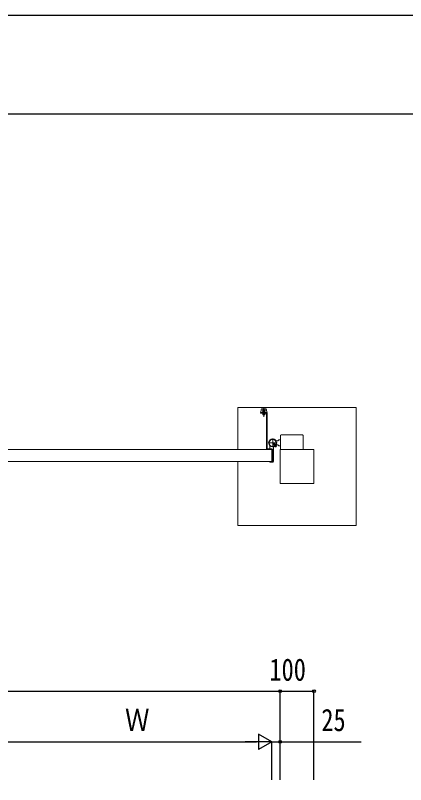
# Model space of a CAD drawing. Units: millimetres, scale not verified. Extents: x -6308 to 6308, y -4455 to 4455.
# Drawn here: x 2572 to 3726, y 2178 to 4455 of the extents above; entities that cross this region are included whole.
import ezdxf
from ezdxf.enums import TextEntityAlignment as Align

# ---------------------------------------------------------------- set-up
doc = ezdxf.new("R2010")
doc.units = ezdxf.units.MM
doc.header["$LTSCALE"] = 20
doc.layers.add('0-3_YKK_A1', color=4, linetype='Continuous', lineweight=18)
doc.layers.add('0-4_YKK_D', color=6, linetype='Continuous')
doc.layers.add('0-5_YKK_ZWAK', color=7, linetype='Continuous')
doc.styles.add('ＭＳ ゴシック', font='')
doc.styles.get('ＭＳ ゴシック').set_extended_font_data('MS Gothic')

msp = doc.modelspace()

# ---------------------------------------------------------------- linework, layer by layer
at = {"layer": '0-3_YKK_A1'}
for p, q in [((3296.53, 3279.5), (3296.53, 3277.5)), ((3314.53, 3279.5), (3296.53, 3279.5)), ((3298.79, 3288.77), (3297.53, 3279.5)), ((3297.53, 3279.5), (3315.53, 3279.5)), ((3312.28, 3290.5), (3300.78, 3290.5)), ((3301.53, 3283.5), (3301.53, 3283)), ((3311.53, 3283.5), (3301.53, 3283.5)), ((3304.53, 3283), (3301.53, 3283)), ((3303.03, 3290.5), (3303.03, 3283.5)), ((3304.53, 3283.5), (3304.53, 3279.5)), ((3305.19, 3273.5), (3305.19, 3283.5)), ((3306.53, 3291.83), (3306.53, 3266.72)), ((3307.87, 3273.5), (3307.87, 3283.5)), ((3308.53, 3283.5), (3308.53, 3279.5)), ((3310.03, 3290.5), (3310.03, 3283.5)), ((3314.27, 3288.77), (3315.53, 3279.5)), ((3314.53, 3277.5), (3296.53, 3277.5)), ((3303.03, 3277.5), (3303.03, 3274.3)), ((3306.53, 3277.5), (3303.03, 3277.5)), ((3306.53, 3277.2), (3306.53, 3274.6)), ((3314.53, 3277.5), (3314.53, 3171.5)), ((3316.53, 3277.5), (3316.53, 3171.5)), ((3355.53, 3169.5), (3355.53, 3211)), ((3420.53, 3213), (3357.53, 3213)), ((3422.53, 3211), (3422.53, 3169.5)), ((3319.53, 3189.5), (3345.53, 3189.5)), ((3332.53, 3176.5), (3332.53, 3202.5)), ((3348.03, 3195.5), (3342.34, 3195.5)), ((3348.03, 3195.5), (3350.53, 3198)), ((3355.53, 3198), (3350.53, 3198)), ((3329.53, 3171.5), (3316.53, 3171.5)), ((3329.53, 3169.5), (3316.53, 3169.5)), ((3324.53, 3170.3), (3324.53, 3179.34)), ((3329.23, 3169.8), (3325.03, 3169.8)), ((3329.53, 3169.5), (3329.53, 3134.5)), ((3329.53, 3134.5), (3329.53, 3169.5)), ((3331.53, 3134.5), (3331.53, 3169.5)), ((3344.08, 3177.95), (3334.02, 3188.01)), ((3334.53, 3174.56), (3334.53, 3134)), ((3337.83, 3187.03), (3335, 3184.2)), ((3335, 3184.2), (3338.42, 3180.79)), ((3335.47, 3184.66), (3338.95, 3181.18)), ((3337.37, 3186.56), (3340.85, 3183.08)), ((3341.24, 3183.61), (3337.83, 3187.03)), ((3338.95, 3181.18), (3339.71, 3180.42)), ((3340.85, 3183.08), (3341.61, 3182.32)), ((3348.03, 3183.5), (3343.33, 3183.5)), ((3348.03, 3183.5), (3350.53, 3181)), ((3355.53, 3181), (3350.53, 3181)), ((3229.53, 2944.5), (3229.53, 3134.5)), ((3324.53, 3133.7), (3324.53, 3133)), ((3329.23, 3134.2), (3325.03, 3134.2)), ((3332.53, 3132), (3325.53, 3132)), ((3331.53, 3136.5), (3329.53, 3136.5)), ((3329.53, 3134.5), (3331.53, 3134.5))]:
    msp.add_line(p, q, dxfattribs=at)
for points in [[(3229.53, 2944.5), (3579.53, 2944.5), (3579.53, 3294.5)], [(3229.53, 3169.5), (3229.53, 3294.5), (3579.53, 3294.5)], [(3304.53, 3283.5), (3303.03, 3283.5), (3303.41, 3284.91)], [(3304.43, 3285.85), (3305.38, 3283.9), (3306.53, 3283.29)], [(3308.63, 3285.85), (3307.68, 3283.9), (3306.53, 3283.29)], [(3308.53, 3283.5), (3310.03, 3283.5), (3309.65, 3284.91)], [(3311.53, 3283.5), (3311.53, 3283), (3308.53, 3283)], [(3303.03, 3274.3), (3310.03, 3274.3), (3310.03, 3277.5), (3306.53, 3277.5)], [(2529.53, 3169.5), (2529.53, 3134.5), (3329.53, 3134.5)], [(2529.53, 3169.5), (3329.53, 3169.5), (3329.53, 3134.5)], [(3339.25, 3179.95), (3338.19, 3178.89), (3339.45, 3178.17)], [(3338.42, 3180.79), (3339.25, 3179.95), (3342.08, 3182.78), (3341.24, 3183.61)], [(3340.84, 3178.22), (3340.13, 3180.27), (3340.51, 3181.52)], [(3343.81, 3181.19), (3341.76, 3181.9), (3340.51, 3181.52)], [(3342.08, 3182.78), (3343.14, 3183.84), (3343.86, 3182.58)]]:
    msp.add_lwpolyline(points, dxfattribs=at)
for points in [[(3304.53, 3273.5), (3308.53, 3273.5), (3308.53, 3283.5), (3304.53, 3283.5)], [(3454.53, 3069.5), (3354.53, 3069.5), (3354.53, 3169.5), (3454.53, 3169.5)]]:
    msp.add_lwpolyline(points, close=True, dxfattribs=at)
for radius in [11.5, 10.35]:
    msp.add_circle((3332.53, 3189.5), radius, dxfattribs=at)
for centre, radius, start, end in [((3300.78, 3288.5), 2, 90, 172.23483), ((3304.66, 3284.57), 1.3, 104.0353, 165), ((3306.53, 3277.1), 9, 75.9647, 104.0353), ((3308.4, 3284.57), 1.3, 15, 75.9647), ((3312.28, 3288.5), 2, 7.76517, 90), ((3314.53, 3277.5), 2, 0, 90), ((3304.78, 3272.3), 5.2, 70.34714, 109.65286), ((3304.78, 3279.5), 5.2, 250.34714, 289.65286), ((3303.07, 3273.8), 0.5, 8.21321, 90), ((3306.53, 3274.3), 3, 188.21321, 351.78679), ((3308.28, 3272.3), 5.2, 70.34714, 109.65286), ((3308.28, 3279.5), 5.2, 250.34714, 289.65286), ((3309.99, 3273.8), 0.5, 90, 171.78679), ((3357.53, 3211), 2, 90, 180), ((3420.53, 3211), 2, 0, 90), ((3332.53, 3189.5), 11.5, 295.10278, 218.01228), ((3316.53, 3171.5), 2, 180, 270), ((3319.53, 3179.34), 5, 0, 38.01228), ((3325.03, 3170.3), 0.5, 180, 270), ((3329.23, 3169.5), 0.3, 0, 90), ((3329.53, 3169.5), 2, 0, 90), ((3339.53, 3174.56), 5, 115.10278, 179.99998), ((3340.1, 3179.29), 1.3, 240, 300.9647), ((3336.14, 3185.89), 9, 300.9647, 329.0353), ((3342.74, 3181.93), 1.3, 329.0353, 30), ((3325.03, 3133.7), 0.5, 90, 180), ((3325.53, 3133), 1, 180, 270), ((3329.23, 3134.5), 0.3, 270, 0), ((3332.53, 3134), 2, 270, 0)]:
    msp.add_arc(centre, radius, start, end, dxfattribs=at)
at = {"layer": '0-4_YKK_D'}
for p, q in [((70.53, 2454.5), (3354.53, 2454.5)), ((3354.53, 2191.62), (3354.53, 2455.5)), ((3354.53, 2191.62), (3354.53, 2455.5)), ((3354.53, 2454.5), (3454.53, 2454.5)), ((3454.53, 2191.62), (3454.53, 2455.5)), ((3329.53, 2304.5), (3290.56, 2327)), ((3290.56, 2327), (3290.56, 2282)), ((2529.53, 2304.5), (2607.47, 2304.5)), ((2574.53, 2304.5), (3284.53, 2304.5)), ((3329.53, 2304.5), (3251.59, 2304.5)), ((3329.53, 2304.5), (3290.56, 2282)), ((3329.53, 2191.62), (3329.53, 2305.5)), ((3329.53, 2191.62), (3329.53, 2305.5)), ((3354.53, 2191.62), (3354.53, 2305.5))]:
    msp.add_line(p, q, dxfattribs=at)
msp.add_lwpolyline([(3329.53, 2304.5), (3354.53, 2304.5), (3594.09, 2304.5)], dxfattribs=at)
for centre in [(3354.53, 2454.5), (3354.53, 2454.5), (3454.53, 2454.5), (3354.53, 2304.5)]:
    msp.add_circle(centre, 4.25, dxfattribs=at)
at = {"layer": '0-5_YKK_ZWAK'}
msp.add_line((5842.53, 4162.5), (-5857.47, 4162.5), dxfattribs=at)
msp.add_lwpolyline([(-6307.5, -4455), (6307.5, -4455), (6307.5, 4455), (-6307.5, 4455)], close=True, dxfattribs=at)

# ---------------------------------------------------------------- texts
at = {"layer": '0-4_YKK_D', "style": 'ＭＳ ゴシック', "width": 0.8}
for s, p in [('100', (3322.93, 2465.5)), ('Ｗ', (2895.93, 2316.5)), ('25', (3476.49, 2316.5))]:
    msp.add_text(s, height=65.98, dxfattribs=at).set_placement(p, align=Align.BOTTOM_LEFT)

doc.saveas('drawing.dxf')
